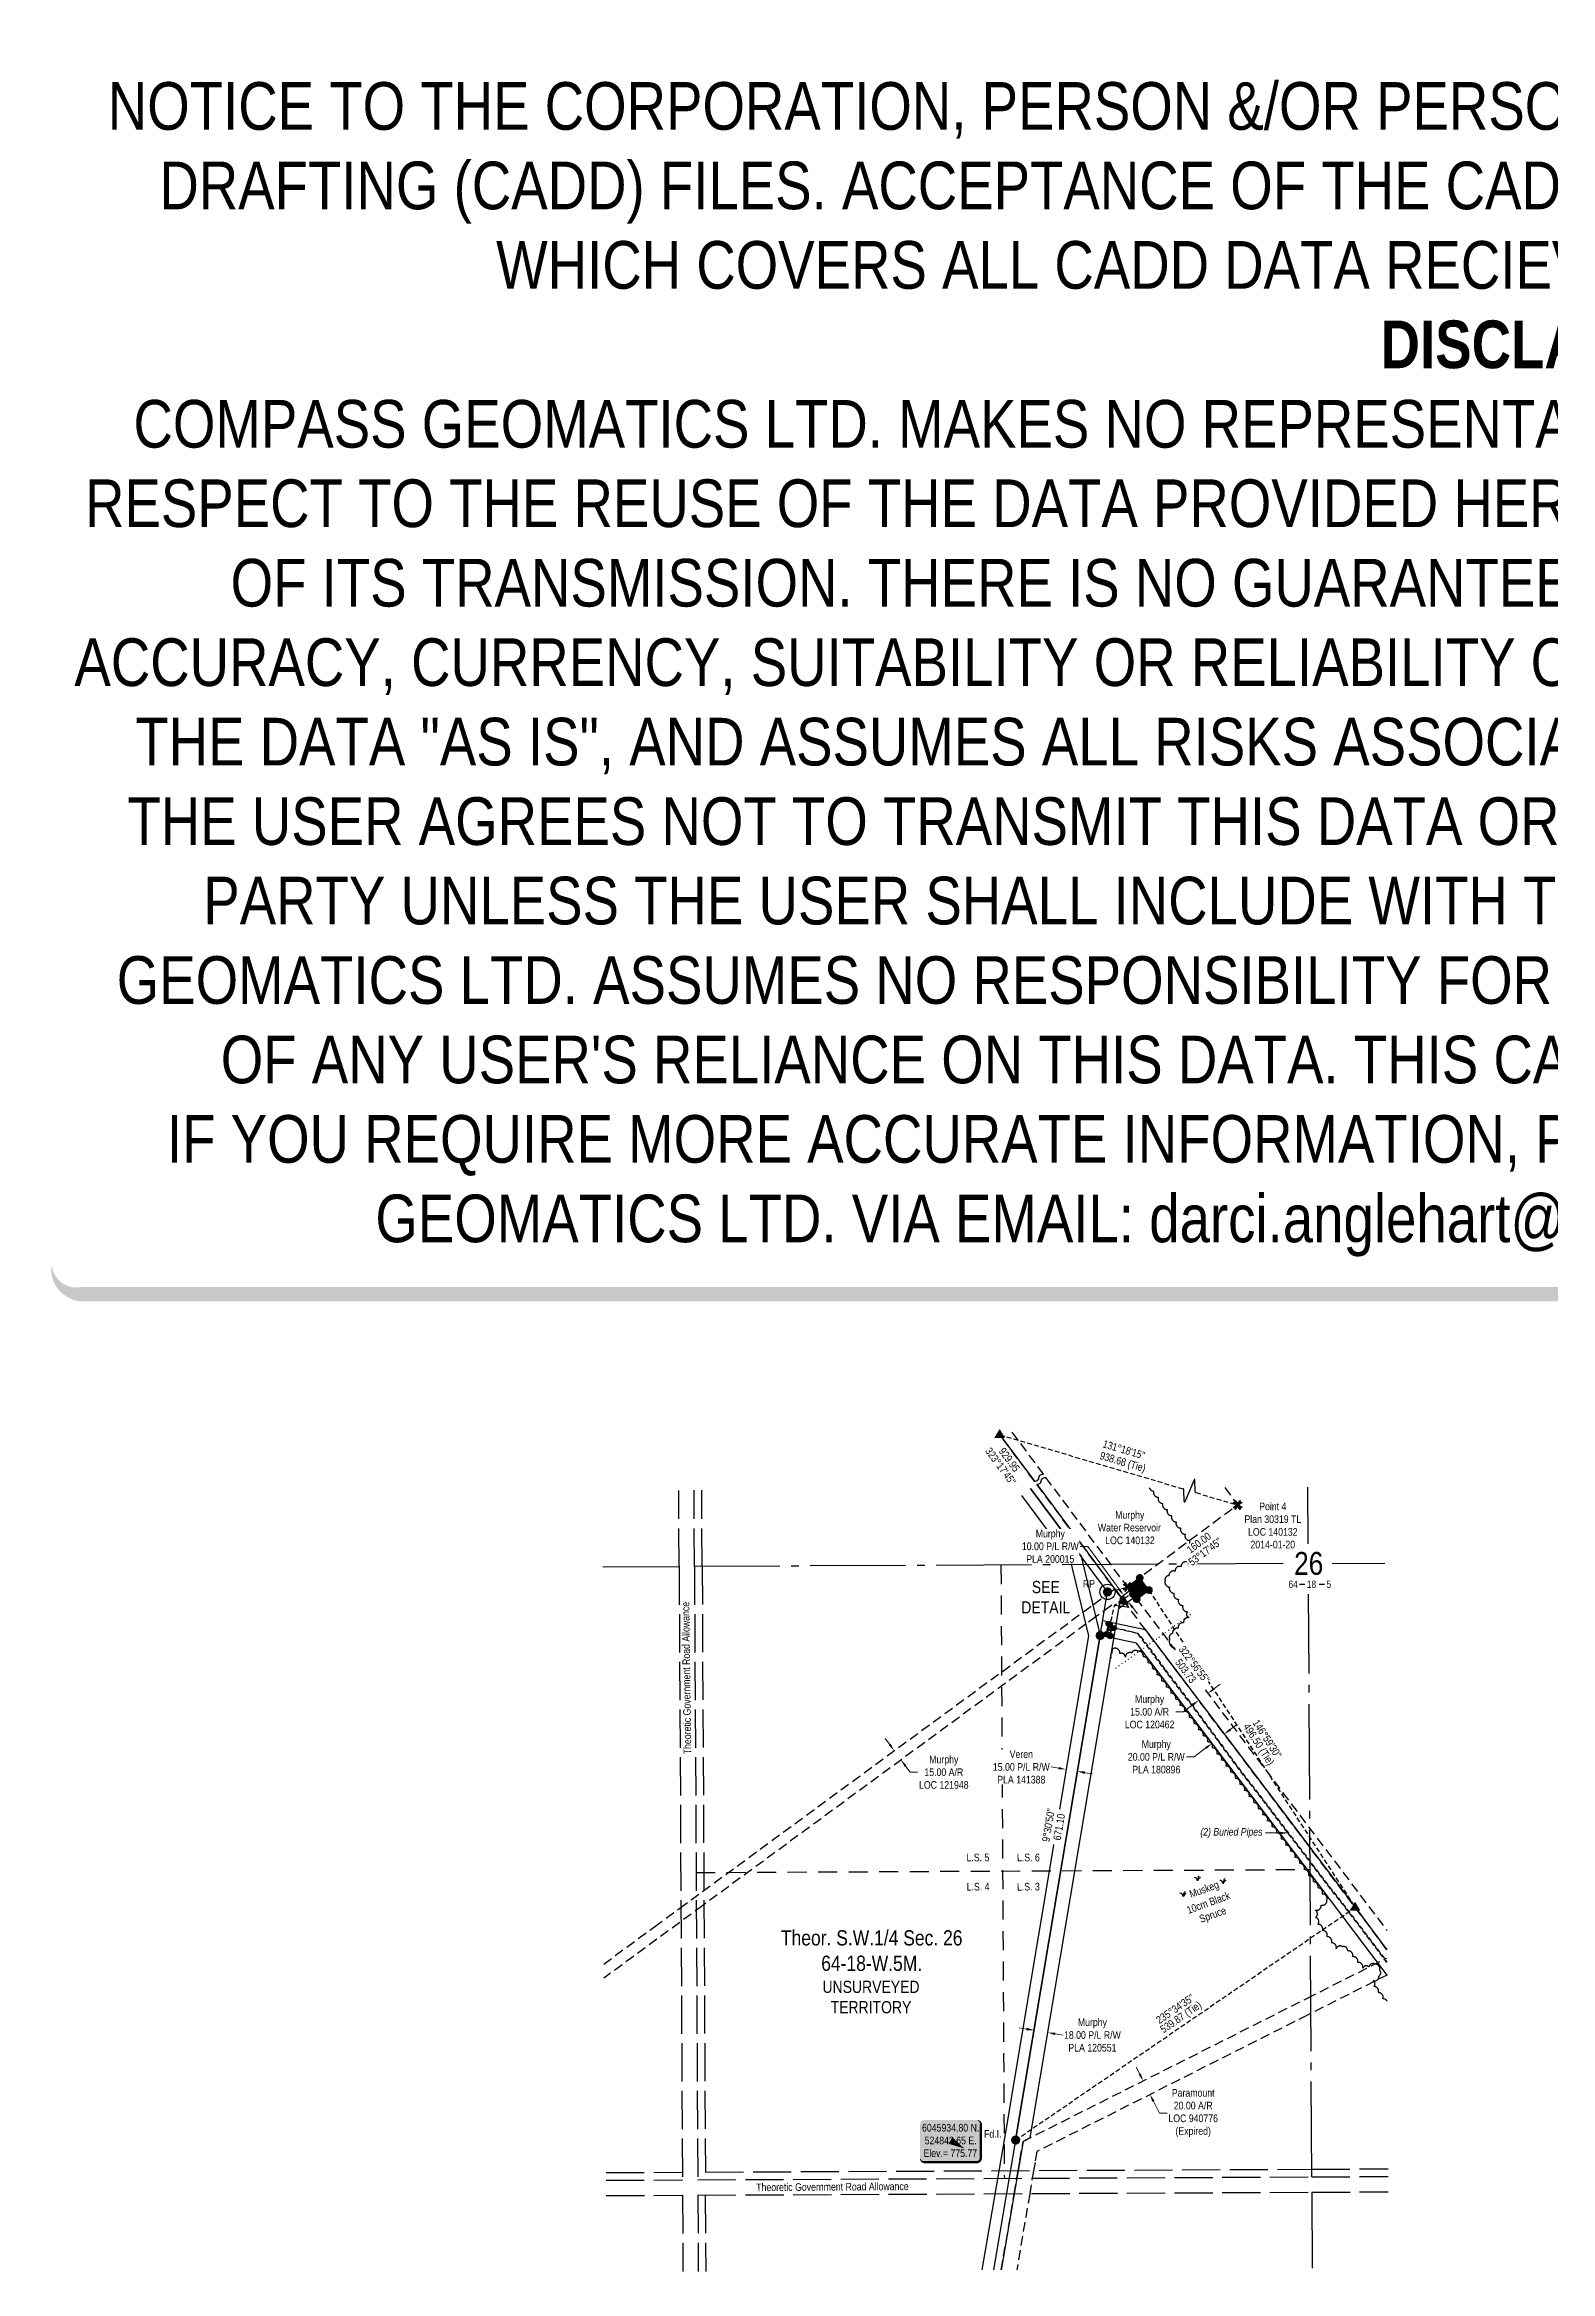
# Model space of a CAD drawing. Extents: x 523571 to 527519, y 6045763 to 6048682.
# Drawn here: x 523571 to 525545, y 6045763 to 6048682 of the extents above; entities that cross this region are included whole.
import ezdxf
from ezdxf.enums import TextEntityAlignment as Align

# ---------------------------------------------------------------- set-up
doc = ezdxf.new("R2010")
doc.units = 0
doc.header["$LTSCALE"] = 5
for name, pattern in [('0', [1, 1, 0]), ('foc-ACCESSROAD', [3.75, 2.5, -1.25]), ('foc-LSD', [8, 5, -3]), ('foc-QUARTERLINE', [33, 25, -3, 2, -3]), ('foc-TIELINE', [1.875, 1.25, -0.625]), ('foc-TOPO', [1, 0.2, -0.8]), ('foc-UNSURVEYED', [12.5, 10, -2.5]), ('UG_PIPE', [1.875, 1.25, -0.625])]:
    doc.linetypes.add(name, pattern=pattern)
for name, color, linetype in [('10', 1, 'Continuous'), ('35', 37, 'Continuous'), ('9', 3, 'Continuous'), ('AS-PIPE-AG', 44, 'Continuous'), ('AS-PIPE-UG', 44, 'UG_PIPE'), ('AS-SYMBOL', 7, 'Continuous'), ('C-AR', 13, 'foc-ACCESSROAD'), ('C-RW', 13, 'Continuous'), ('C-SYMBOL', 7, 'Continuous'), ('C-WS', 13, 'foc-ACCESSROAD'), ('DETAIL-T', 7, 'Continuous'), ('F-AR', 190, 'foc-ACCESSROAD'), ('F-RW', 190, 'Continuous'), ('L-BD', 7, 'Continuous'), ('L-MON', 1, 'Continuous'), ('L-MON-T', 1, 'Continuous'), ('L-SECLBL', 7, 'Continuous'), ('L-SECQ', 8, 'foc-QUARTERLINE'), ('L-SECTION-LSD', 7, 'foc-LSD'), ('L-TIE', 7, 'foc-TIELINE'), ('L-UNS-T', 3, 'Continuous'), ('L-USEC', 7, 'foc-UNSURVEYED'), ('P-PROPOSED', 10, 'Continuous'), ('P-PROPOSED-H', 21, 'Continuous'), ('T-BUSH', 110, '0'), ('T-BUSH-T', 110, 'Continuous'), ('T-GENERAL', 48, 'foc-TOPO'), ('T-VEGETATION CHANGE', 104, 'foc-TOPO'), ('TB_TEXT', 7, 'Continuous')]:
    doc.layers.add(name, color=color, linetype=linetype)
for name, color, linetype, lineweight in [('AS-GENERAL', 48, 'Continuous', 18), ('C-AR-T', 13, 'Continuous', 9), ('C-RW-T', 13, 'Continuous', 9), ('F-RW-T', 190, 'Continuous', 9)]:
    doc.layers.add(name, color=color, linetype=linetype, lineweight=lineweight)
doc.layers.add('DISCLAIMER', color=7, linetype='Continuous', plot=False)
doc.styles.add('100L', font='ARIALN.TTF', dxfattribs={"height": 11})
doc.styles.add('175L', font='ARIALN.TTF', dxfattribs={"height": 20})
doc.styles.add('80', font='ARIALN.TTF', dxfattribs={"height": 10})
doc.styles.add('80CG', font='ARIALN.TTF', dxfattribs={"height": 10})
doc.styles.add('80L', font='ARIALN.TTF', dxfattribs={"height": 10})
doc.styles.add('SIMPLEX', font='ARIALN.TTF')
doc.dimstyles.new('Compass 5 000', dxfattribs={"dimscale": 5, "dimtxt": 9, "dimasz": 2, "dimexe": 0.2, "dimexo": 0.0625, "dimgap": 0.5, "dimtad": 0, "dimtih": 1, "dimtoh": 1, "dimzin": 0, "dimdsep": 46, "dimtxsty": '80CG', "dimcen": 0.1, "dimse1": 1, "dimse2": 1, "dimclrd": 256, "dimclrt": 256, "dimaunit": 1, "dimadec": 4, "dimazin": 0, "dimtfac": 0.06, "dimtofl": 0, "dimtmove": 0, "dimatfit": 1, "dimfxl": 0.2, "dimtolj": 1, "dimtzin": 0, "dimlwd": -1, "dimarcsym": 0})

# ---------------------------------------------------------------- blocks, each defined once
blk = doc.blocks.new('riser')
h = blk.add_hatch(color=255)
h.dxf.hatch_style = 1
edge = h.paths.add_edge_path()
edge.add_arc((0, 0), 0.7, 0, 360)
blk.add_hatch(color=48).paths.add_polyline_path([(0.58, -0.15), (-0.58, -0.15, 0.774597)])
at = {"color": 48}
blk.add_line((-0.58, -0.15), (0.58, -0.15), dxfattribs=at)
blk.add_circle((0, 0), 0.6, dxfattribs=at)
blk = doc.blocks.new('PIG')
h = blk.add_hatch(color=255)
h.dxf.hatch_style = 1
edge = h.paths.add_edge_path()
edge.add_arc((0, 0), 0.85, 0, 360)
at = {"layer": 'AS-SYMBOL'}
h = blk.add_hatch(color=48, dxfattribs=at)
h.dxf.hatch_style = 1
h.paths.add_polyline_path([(-0.1, 0, 1), (-0.55, 0, 1)])
h = blk.add_hatch(color=48, dxfattribs=at)
h.dxf.hatch_style = 1
h.paths.add_polyline_path([(0.1, 0, 1), (0.55, 0, 1)])
at = {"layer": 'AS-SYMBOL', "color": 48}
for centre, radius in [((0, 0), 0.75), ((-0.33, 0), 0.225), ((0.33, 0), 0.225)]:
    blk.add_circle(centre, radius, dxfattribs=at)
blk = doc.blocks.new('fdia')
at = {"color": 255, "const_width": 1}
blk.add_lwpolyline([(-0.5, 0, 1), (0.5, 0, 1)], format="xyb", close=True, dxfattribs=at)
blk = doc.blocks.new('Fdiaa')
blk.add_blockref('fdia', (0, 0))
blk = doc.blocks.new('fdib')
at = {"color": 1, "const_width": 1.6}
blk.add_lwpolyline([(-0.4, 0, 1), (0.4, 0, 1)], format="xyb", close=True, dxfattribs=at)
at = {"color": 1}
blk.add_circle((0, 0), 0.8, dxfattribs=at)
blk = doc.blocks.new('Fdibb')
blk.add_blockref('fdib', (0, 0))
blk = doc.blocks.new('fdicc')
for name in ['Fdibb', 'Fdiaa']:
    blk.add_blockref(name, (0, 0))
blk = doc.blocks.new('FDI')
blk.add_blockref('fdicc', (0, 0))
blk = doc.blocks.new('PLIA')
at = {"color": 255, "const_width": 1}
blk.add_lwpolyline([(-0.5, 0, 1), (0.5, 0, 1)], format="xyb", close=True, dxfattribs=at)
blk = doc.blocks.new('PLIAA')
blk.add_blockref('PLIA', (0, 0))
blk = doc.blocks.new('PLIB')
at = {"color": 1}
blk.add_circle((0, 0), 0.8, dxfattribs=at)
blk = doc.blocks.new('PLIBB')
blk.add_blockref('PLIB', (0, 0))
blk = doc.blocks.new('PLICC')
for name in ['PLIAA', 'PLIBB']:
    blk.add_blockref(name, (0, 0))
blk = doc.blocks.new('PLI')
blk.add_blockref('PLICC', (0, 0))
blk = doc.blocks.new('L-SECLBL')
at = {"layer": '9', "color": 7}
for p, q in [((-5.1, -27.8), (-12.3, -27.8)), ((20.7, -27.8), (13.5, -27.8))]:
    blk.add_line(p, q, dxfattribs=at)
at = {"layer": '10', "color": 2, "style": 'SIMPLEX'}
blk.add_attdef('SEC', text='', height=30, dxfattribs=at).set_placement((0, 0), align=Align.MIDDLE)
at = {"layer": '10', "color": 5, "style": '80L'}
blk.add_attdef('TWP', text='', height=9.5, dxfattribs=at).set_placement((-14.4, -27.4), align=Align.MIDDLE_RIGHT)
blk.add_attdef('RGE', text='', height=9.5, dxfattribs=at).set_placement((3.6, -27.4), align=Align.MIDDLE_CENTER)
blk.add_attdef('MER', text='', height=9.5, dxfattribs=at).set_placement((23.2, -27.4), align=Align.MIDDLE_LEFT)
blk = doc.blocks.new('musk')
at = {"layer": 'T-GENERAL', "linetype": 'Continuous'}
for centre, radius, start, end in [((-0.86, 0.03), 0.856, 357.79145, 88.28967), ((1.86, 0.15), 1.86, 140.73204, 184.68714), ((1.91, -0.8), 2.08, 122.44271, 157.21454)]:
    blk.add_arc(centre, radius, start, end, dxfattribs=at)
blk = doc.blocks.new('*D581')
at = {"layer": 'C-AR-T', "transparency": 16777216}
for p, q in [((524678.6, 6046453.4), (524672.7, 6046461.5)), ((524699.3, 6046425.2), (524705.2, 6046417.1)), ((524705.2, 6046417.1), (524715.2, 6046417.1))]:
    blk.add_line(p, q, dxfattribs=at)
for points in [[(524679.9, 6046454.4), (524677.2, 6046452.4), (524684.5, 6046445.3)], [(524700.6, 6046426.2), (524698, 6046424.2), (524693.4, 6046433.2)]]:
    blk.add_solid(points, dxfattribs=at)
at = {"layer": 'C-AR-T', "transparency": 16777216, "insert": (524749.5, 6046417.1), "char_height": 10, "attachment_point": 5, "style": '80CG'}
blk.add_mtext('\\A1;Murphy\\P15.00 A/R\\PLOC 121948', dxfattribs=at)
blk = doc.blocks.new('*D582')
at = {"layer": 'C-RW-T', "transparency": 16777216}
for p, q in [((524928.2, 6046713.3), (524938.2, 6046713.3)), ((524938.2, 6046713.3), (524973.6, 6046665.1)), ((524979.5, 6046657.1), (524973.6, 6046665.1)), ((524997.2, 6046632.9), (525003.2, 6046624.8))]:
    blk.add_line(p, q, dxfattribs=at)
for points in [[(524980.8, 6046658.1), (524978.1, 6046656.1), (524985.4, 6046649)], [(524998.6, 6046633.9), (524995.9, 6046631.9), (524991.3, 6046641)]]:
    blk.add_solid(points, dxfattribs=at)
at = {"layer": 'C-RW-T', "transparency": 16777216, "insert": (524889.1, 6046713.3), "char_height": 10, "attachment_point": 5, "style": '80CG', "bg_fill": 3, "box_fill_scale": 1.1, "bg_fill_color": 256, "bg_fill_true_color": 13158600, "bg_fill_transparency": 0}
blk.add_mtext('\\A1;Murphy\\P10.00 P/L R/W\\PPLA 200015', dxfattribs=at)
blk = doc.blocks.new('*D583')
at = {"layer": 'C-RW-T', "transparency": 16777216}
for p, q in [((524857.9, 6046080.4), (524848.1, 6046082.1)), ((524895.4, 6046074.2), (524905.2, 6046072.5))]:
    blk.add_line(p, q, dxfattribs=at)
for points in [[(524858.2, 6046082.1), (524857.6, 6046078.8), (524867.8, 6046078.8)], [(524895.7, 6046075.8), (524895.1, 6046072.5), (524885.5, 6046075.8)]]:
    blk.add_solid(points, dxfattribs=at)
at = {"layer": 'C-RW-T', "transparency": 16777216, "insert": (524944.3, 6046072.5), "char_height": 10, "attachment_point": 5, "style": '80CG'}
blk.add_mtext('\\A1;Murphy\\P18.00 P/L R/W\\PPLA 120551', dxfattribs=at)
blk = doc.blocks.new('*D584')
at = {"layer": 'F-RW-T', "transparency": 16777216}
for p, q in [((525006.3, 6046021.4), (525001.8, 6046030.3)), ((525024.3, 6045985.6), (525032.1, 6045970.2)), ((525032.1, 6045970.2), (525042.1, 6045970.2))]:
    blk.add_line(p, q, dxfattribs=at)
for points in [[(525007.8, 6046022.1), (525004.8, 6046020.6), (525010.8, 6046012.4)], [(525025.8, 6045986.4), (525022.8, 6045984.9), (525019.8, 6045994.6)]]:
    blk.add_solid(points, dxfattribs=at)
at = {"layer": 'F-RW-T', "transparency": 16777216, "insert": (525076.4, 6045970.2), "char_height": 10, "attachment_point": 5, "style": '80CG'}
blk.add_mtext('\\A1;Paramount\\P20.00 A/R\\PLOC 940776\\P(Expired)', dxfattribs=at)
blk = doc.blocks.new('*D585')
at = {"layer": 'F-RW-T', "transparency": 16777216}
for p, q in [((524900, 6046422.3), (524890.2, 6046424)), ((524934.5, 6046416.5), (524944.4, 6046414.9))]:
    blk.add_line(p, q, dxfattribs=at)
for points in [[(524900.3, 6046424), (524899.7, 6046420.7), (524909.9, 6046420.7)], [(524934.8, 6046418.2), (524934.2, 6046414.9), (524924.7, 6046418.2)]]:
    blk.add_solid(points, dxfattribs=at)
at = {"layer": 'F-RW-T', "transparency": 16777216, "insert": (524851.1, 6046424), "char_height": 10, "attachment_point": 5, "style": '80CG', "bg_fill": 3, "box_fill_scale": 1.1, "bg_fill_color": 256, "bg_fill_true_color": 13158600, "bg_fill_transparency": 0}
blk.add_mtext('\\A1;Veren\\P15.00 P/L R/W\\PPLA 141388', dxfattribs=at)
blk = doc.blocks.new('*D586')
at = {"layer": 'C-AR-T', "transparency": 16777216}
for p, q in [((525103.6, 6046526.4), (525111.6, 6046532.5)), ((525075.7, 6046505.4), (525063.6, 6046496.3)), ((525063.6, 6046496.3), (525053.6, 6046496.3))]:
    blk.add_line(p, q, dxfattribs=at)
for points in [[(525074.7, 6046506.7), (525076.7, 6046504), (525083.6, 6046511.4)], [(525102.6, 6046527.8), (525104.6, 6046525.1), (525095.6, 6046520.4)]]:
    blk.add_solid(points, dxfattribs=at)
at = {"layer": 'C-AR-T', "transparency": 16777216, "insert": (525019.3, 6046496.3), "char_height": 10, "attachment_point": 5, "style": '80CG'}
blk.add_mtext('\\A1;Murphy\\P15.00 A/R\\PLOC 120462', dxfattribs=at)
blk = doc.blocks.new('*D587')
at = {"layer": 'C-RW-T', "transparency": 16777216}
for p, q in [((525125.1, 6046473.1), (525133.1, 6046479.1)), ((525093.2, 6046449), (525077.5, 6046437.2)), ((525077.5, 6046437.2), (525067.5, 6046437.2))]:
    blk.add_line(p, q, dxfattribs=at)
for points in [[(525124.1, 6046474.4), (525126.1, 6046471.8), (525117.1, 6046467.1)], [(525092.2, 6046450.3), (525094.2, 6046447.7), (525101.2, 6046455)]]:
    blk.add_solid(points, dxfattribs=at)
at = {"layer": 'C-RW-T', "transparency": 16777216, "insert": (525028, 6046437.2), "char_height": 10, "attachment_point": 5, "style": '80CG'}
blk.add_mtext('\\A1;Murphy\\P20.00 P/L R/W\\PPLA 180896', dxfattribs=at)
blk = doc.blocks.new('RP')
at = {"layer": '35', "color": 3}
blk.add_circle((0, 0), 10, dxfattribs=at)
at = {"layer": '35', "color": 3, "style": '80'}
blk.add_attdef('RP_001', (-32.4, 5.8), '', height=10, dxfattribs=at)
blk = doc.blocks.new('*U599')
h = blk.add_hatch(color=254)
edge = h.paths.add_edge_path()
edge.add_line((-34, -28.5), (34, -28.5))
edge.add_arc((34, -22.5), 6, 270, 360)
edge.add_line((40, -22.5), (40, 21))
edge.add_arc((34, 21), 6, 0, 90)
edge.add_line((34, 27), (-34, 27))
edge.add_arc((-34, 21), 6, 90, 180)
edge.add_line((-40, 21), (-40, -22.5))
edge.add_arc((-34, -22.5), 6, 180, 270)
at = {"color": 1, "flags": 128}
blk.add_lwpolyline([(-34, -28.5, 3, 3, 0), (34, -28.5, 3, 3, 0.414214), (40, -22.5, 3, 3, 0), (40, 21, 3, 0, 0.414214), (34, 27, 0, 0, 0), (-34, 27, 0, 0, 0.414214), (-40, 21, 0, 0, 0), (-40, -22.5, 0, 3, 0.414214)], format="xyseb", close=True, dxfattribs=at)
blk.add_lwpolyline([(18, -10.4, 0, 10, 0), (0, 0, 5, 5, 0)], format="xyseb", dxfattribs=at)
at = {"color": 1, "style": '80'}
blk.add_attdef('ENTER_TEXT_001', (-36, -5), '', height=10, dxfattribs=at)
blk = doc.blocks.new('TEMP')
h = blk.add_hatch(color=255)
h.dxf.hatch_style = 1
h.paths.add_polyline_path([(0, 0.25), (-0.67, 1.15), (-0.67, 0.67), (-1.15, 0.67), (-0.25, 0), (-1.15, -0.67), (-0.67, -0.67), (-0.67, -1.15), (0, -0.25), (0.67, -1.15), (0.67, -0.67), (1.15, -0.67), (0.25, 0), (1.15, 0.67), (0.67, 0.67), (0.67, 1.15)])
h.paths.add_polyline_path([(0.57, 0.85), (0.57, 0.57), (0.85, 0.57), (0.08, 0), (0.85, -0.57), (0.57, -0.57), (0.57, -0.85), (0, -0.08), (-0.57, -0.85), (-0.57, -0.57), (-0.85, -0.57), (-0.08, 0), (-0.85, 0.57), (-0.57, 0.57), (-0.57, 0.85), (0, 0.08)], flags=16)
h = blk.add_hatch(color=1)
h.dxf.hatch_style = 1
h.paths.add_polyline_path([(0, 0.08), (-0.57, 0.85), (-0.57, 0.57), (-0.85, 0.57), (-0.08, 0), (-0.85, -0.57), (-0.57, -0.57), (-0.57, -0.85), (0, -0.08), (0.57, -0.85), (0.57, -0.57), (0.85, -0.57), (0.08, 0), (0.85, 0.57), (0.57, 0.57), (0.57, 0.85)])
at = {"color": 1}
for p, q in [((-0.08, 0), (0.08, 0)), ((0, 0.08), (0, -0.08))]:
    blk.add_line(p, q, dxfattribs=at)
at = {"color": 255, "flags": 128}
blk.add_lwpolyline([(-0.25, 0), (-1.15, 0.67), (-0.67, 0.67), (-0.67, 1.15), (0, 0.25), (0.67, 1.15), (0.67, 0.67), (1.15, 0.67), (0.25, 0), (1.15, -0.67), (0.67, -0.67), (0.67, -1.15), (0, -0.25), (-0.67, -1.15), (-0.67, -0.67), (-1.15, -0.67)], close=True, dxfattribs=at)
at = {"color": 1, "flags": 128}
blk.add_lwpolyline([(-0.08, 0), (-0.85, 0.57), (-0.57, 0.57), (-0.57, 0.85), (0, 0.08), (0.57, 0.85), (0.57, 0.57), (0.85, 0.57), (0.08, 0), (0.85, -0.57), (0.57, -0.57), (0.57, -0.85), (0, -0.08), (-0.57, -0.85), (-0.57, -0.57), (-0.85, -0.57)], close=True, dxfattribs=at)
blk = doc.blocks.new('STRIA')
blk.add_hatch(color=255).paths.add_polyline_path([(-0.04, 1.52), (-1.47, -0.87), (1.39, -0.87)])
blk = doc.blocks.new('STRIAA')
blk.add_blockref('STRIA', (0, 0))
blk = doc.blocks.new('STRIB')
at = {"color": 1}
blk.add_solid([(-1.12, -0.67), (-0.04, 1.13), (1.04, -0.67)], dxfattribs=at)
blk = doc.blocks.new('STRIBB')
blk.add_blockref('STRIB', (0, 0))
blk = doc.blocks.new('STRICC')
for name in ['STRIAA', 'STRIBB']:
    blk.add_blockref(name, (0, 0))
blk = doc.blocks.new('fdspike')
blk.add_blockref('STRICC', (0, 0))
blk = doc.blocks.new('linebrk')
blk.add_lwpolyline([(0, 0.00175, -0.346152), (-0.00019, 0.0015), (-0.00314, 0.00055, 0.772575), (-0.00312, 0.00036), (0.00312, -0.00036, -0.772575), (0.00314, -0.00055), (0.00019, -0.0015, 0.346152), (0, -0.00175)], format="xyb")
blk = doc.blocks.new('Disclaimer_Legal')
at = {"layer": 'DISCLAIMER', "color": 254, "flags": 128}
blk.add_lwpolyline([(-3612.9, -1104.6, 37.5, 37.5, 0), (4096.1, -1104.6, 37.5, 37.5, 0.414214), (4171.1, -1029.6, 37.5, 37.5, 0), (4171.1, 2078.7, 37.5, 0, 0.414214), (4096.1, 2153.7, 0, 0, 0), (-3612.9, 2153.7, 0, 0, 0.414214), (-3687.9, 2078.7, 0, 0, 0), (-3687.9, -1029.6, 0, 37.5, 0.414214)], format="xyseb", close=True, dxfattribs=at)
at = {"layer": 'DISCLAIMER', "color": 254, "insert": (241.6, 533.9), "char_height": 125, "width": 7717.568, "attachment_point": 5, "style": '80'}
blk.add_mtext('NOTICE TO THE CORPORATION, PERSON &/OR PERSONS REGARDING THIS COMPUTER AIDED DESIGN AND DRAFTING (CADD) FILES. ACCEPTANCE OF THE CADD DATA IS BASED ON THE FOLLOWING DISCLAIMER WHICH COVERS ALL CADD DATA RECIEVED FROM COMPASS GEOMATICS LTD.\\P{\\fArial Narrow|b1|i0|c0|p34;DISCLAIMER}\\PCOMPASS GEOMATICS LTD. MAKES NO REPRESENTATION OR WARRANTIES, EXPRESS OR IMPLIED, WITH RESPECT TO THE REUSE OF THE DATA PROVIDED HEREWITH, REGARDLESS OF ITS FORMAT OR THE MEANS OF ITS TRANSMISSION. THERE IS NO GUARANTEE OR REPRESENTATION TO THE USER AS TO THE ACCURACY, CURRENCY, SUITABILITY OR RELIABILITY OF THIS DATA FOR ANY PURPOSE. THE USER ACCEPTS THE DATA "AS IS", AND ASSUMES ALL RISKS ASSOCIATED WITH ITS USE. BY ACCEPTANCE OF THIS DATA, THE USER AGREES NOT TO TRANSMIT THIS DATA OR PROVIDE ACCESS OR ANY PART OF IT TO ANOTHER PARTY UNLESS THE USER SHALL INCLUDE WITH THE DATA A COPY OF THIS DISCLAIMER. COMPASS GEOMATICS LTD. ASSUMES NO RESPONSIBILITY FOR ACTUAL OR CONSEQUENTIAL DAMAGE AS A RESULT OF ANY USER\'S RELIANCE ON THIS DATA. THIS CADD FILE IS FOR ILLUSTRATION PURPOSES ONLY.\\PIF YOU REQUIRE MORE ACCURATE INFORMATION, PLEASE CONTACT DARCI ANGLEHART AT COMPASS GEOMATICS LTD. VIA EMAIL: darci.anglehart@compassgeomatics.ca OR CELL: 506-961-7292', dxfattribs=at)

msp = doc.modelspace()

# ---------------------------------------------------------------- hatches: boundary and pattern name
at = {"layer": 'P-PROPOSED-H'}
h = msp.add_hatch(color=256, dxfattribs=at)
h.dxf.hatch_style = 1
h.paths.add_polyline_path([(525002.358, 6046644.014), (525018.384, 6046655.961), (525006.436, 6046671.988), (524990.41, 6046660.04), (524993.935, 6046655.312)])

# ---------------------------------------------------------------- linework, layer by layer
at = {"flags": 128}
for points in [[(524868.194, 6046798.866, 0.09819619), (524871.043, 6046799.307, 0.11502491), (524873.112, 6046800.656, 0.18910183), (524874.224, 6046803.36, -0.18910183), (524875.335, 6046806.064, -0.11502491), (524877.404, 6046807.414, -0.09819619), (524880.254, 6046807.854)], [(524871.282, 6046794.723, 0.09819619), (524874.132, 6046795.163, 0.11502491), (524876.201, 6046796.513, 0.18910183), (524877.312, 6046799.217, -0.18910183), (524878.423, 6046801.921, -0.11502491), (524880.492, 6046803.27, -0.09819619), (524883.342, 6046803.71)]]:
    msp.add_lwpolyline(points, format="xyb", dxfattribs=at)
at = {"layer": 'AS-PIPE-AG', "flags": 128}
for points in [[(525012.103, 6046659.877), (525011.251, 6046661), (525007.222, 6046658.503)], [(524964.917, 6046611.9), (524962.494, 6046598.536)], [(524963.398, 6046598.336), (524965.579, 6046611.731)], [(524963.433, 6046604.255), (524967.333, 6046603.464), (524967.533, 6046604.288), (524964.444, 6046604.885)], [(524966.319, 6046611.68), (524963.961, 6046598.028)], [(524972.74, 6046606.443), (524967.771, 6046607.484), (524967.403, 6046606.028), (524965.497, 6046606.358)], [(524966.469, 6046606.2), (524967.31, 6046610.815)], [(524967.89, 6046604.158), (524966.527, 6046597.31)], [(524966.622, 6046597.571), (524967.752, 6046597.396)], [(524968.457, 6046600.383), (524967.186, 6046600.603)], [(524967.483, 6046603.922), (524967.835, 6046603.833)], [(524967.606, 6046596.128), (524969.128, 6046603.313), (524969.53, 6046604.369), (524970.233, 6046605.043), (524971.395, 6046605.703), (524971.92, 6046605.773)]]:
    msp.add_lwpolyline(points, dxfattribs=at)
at = {"layer": 'AS-PIPE-UG', "flags": 128}
for points in [[(525007.218, 6046658.523), (525004.898, 6046656.847), (524999.609, 6046653.19), (524996.117, 6046651.177), (524983.385, 6046642.975), (524978.026, 6046639.155), (524974.862, 6046636.881), (524973.274, 6046635.606), (524971.545, 6046630.641), (524969.576, 6046620.862), (524967.322, 6046610.806)], [(525330.467, 6046167.592), (525292.213, 6046218.241), (525239.879, 6046285.828), (525179.528, 6046365.34), (525135.337, 6046422.625), (525072.716, 6046507.639), (525059.158, 6046524.841), (525039.471, 6046550.967), (525015.206, 6046583.786), (525004.12, 6046598.472), (524993.14, 6046601.573), (524984.224, 6046603.464), (524976.319, 6046605.112), (524971.895, 6046605.787)], [(524972.701, 6046606.445), (524976.497, 6046605.773), (524984.509, 6046604.191), (524993.439, 6046602.181), (525004.142, 6046599.132), (525015.871, 6046584.396), (525039.905, 6046551.291)], [(525039.905, 6046551.291), (525073.101, 6046507.896), (525135.645, 6046422.83), (525179.868, 6046365.621), (525240.341, 6046285.943), (525290.136, 6046221.591), (525330.462, 6046168.511)]]:
    msp.add_lwpolyline(points, dxfattribs=at)
at = {"layer": 'C-AR', "flags": 128}
for points in [[(524868.188, 6046798.864), (524822.889, 6046859.63)], [(525330.382, 6046184.442), (525288.908, 6046239.611), (524985.396, 6046641.638), (524871.278, 6046794.719)], [(524990.396, 6046660.029), (524997.387, 6046650.652), (525300.725, 6046248.855), (525330.255, 6046209.574)]]:
    msp.add_lwpolyline(points, dxfattribs=at)
at = {"layer": 'C-AR'}
msp.add_lwpolyline([(524303.685, 6046165.658), (524370.357, 6046214.621), (524403.279, 6046238.799), (524433.32, 6046260.86), (524932.416, 6046627.377), (524945.576, 6046637.043), (524964.9, 6046651.244), (524973.525, 6046657.576), (524981.28, 6046647.173), (524985.396, 6046641.638), (524991.847, 6046633.103), (524986.205, 6046633.928), (524969.912, 6046636.31), (524968.093, 6046634.975), (524949.276, 6046621.153), (524936.108, 6046611.48), (524433.421, 6046242.298), (524403.38, 6046220.235), (524303.786, 6046147.09)], dxfattribs=at)
at = {"layer": 'C-RW', "flags": 128}
for points in [[(524822.893, 6046859.633), (524868.194, 6046798.866)], [(524871.282, 6046794.723), (524981.28, 6046647.173), (524862.358, 6045937.591), (524853.503, 6045933.127), (524824.893, 6045764.62)], [(524843.649, 6045934.8), (524964.098, 6046653.498), (524863.068, 6046789.019)], [(525330.551, 6046150.919), (525272.773, 6046227.821), (525001.964, 6046586.376), (524954.519, 6046596.335), (524957.829, 6046616.092), (525013.405, 6046604.396), (525288.561, 6046240.029), (525330.382, 6046184.405)]]:
    msp.add_lwpolyline(points, dxfattribs=at)
at = {"layer": 'C-RW'}
msp.add_lwpolyline([(524978.673, 6046631.62), (524999.908, 6046647.299), (524993.935, 6046655.312), (524981.072, 6046645.815), (524981.049, 6046645.798)], close=True, dxfattribs=at)
at = {"layer": 'C-WS', "flags": 128}
for points in [[(524880.254, 6046807.854), (524835.452, 6046867.972)], [(525117.689, 6046790.329), (525134.65, 6046767.57), (524990.41, 6046660.04), (524883.342, 6046803.71)]]:
    msp.add_lwpolyline(points, dxfattribs=at)
at = {"layer": 'F-AR'}
for points in [[(524824.812, 6045764.62), (524841.751, 6045864.097), (524846.891, 6045894.284), (524849.33, 6045908.621), (524853.503, 6045933.127), (525226.065, 6046120.923), (525330.437, 6046173.535)], [(525330.55, 6046151.204), (525226.19, 6046098.596), (524871.519, 6045919.807), (524869.043, 6045905.263), (524867.192, 6045894.385), (524862.053, 6045864.199), (524845.116, 6045764.722)]]:
    msp.add_lwpolyline(points, dxfattribs=at)
at = {"layer": 'F-RW'}
for points in [[(524851.25, 6046779.789), (524915.618, 6046693.444), (524939.226, 6046595.791), (524828.866, 6045937.294), (524799.526, 6045764.493)], [(524863.068, 6046789.019), (524929.471, 6046699.947), (524954.519, 6046596.335), (524843.649, 6045934.8), (524814.746, 6045764.569)]]:
    msp.add_lwpolyline(points, dxfattribs=at)
at = {"layer": 'L-SECQ'}
for p, q in [((525227.282, 6046716.519), (525226.866, 6046790.89)), ((524302.547, 6046686.227), (524402.494, 6046686.7)), ((525194.433, 6046690.665), (524422.614, 6046686.796)), ((525258.749, 6046690.987), (525327.824, 6046691.333)), ((525231.923, 6045886.558), (525227.651, 6046650.6)), ((525232.036, 6045866.611), (525232.594, 6045766.663))]:
    msp.add_line(p, q, dxfattribs=at)
at = {"layer": 'L-SECTION-LSD', "flags": 128}
for points in [[(524824.431, 6046688.81), (524828.854, 6045884.616)], [(524424.784, 6046285.591), (525229.669, 6046289.623)]]:
    msp.add_lwpolyline(points, dxfattribs=at)
at = {"layer": 'L-TIE'}
for p, q in [((524822.893, 6046859.633), (525063.273, 6046788.648)), ((525080.019, 6046783.703), (525134.65, 6046767.57))]:
    msp.add_line(p, q, dxfattribs=at)
at = {"layer": 'L-TIE', "flags": 128}
for points in [[(524964.098, 6046653.498), (524990.41, 6046660.04)], [(525018.384, 6046655.961), (525288.75, 6046239.834)], [(524843.649, 6045934.8), (525288.75, 6046239.834)]]:
    msp.add_lwpolyline(points, dxfattribs=at)
at = {"layer": 'L-USEC'}
for p, q in [((524402.494, 6046686.7), (524401.954, 6046786.647)), ((524422.614, 6046686.808), (524422.074, 6046786.75)), ((524432.674, 6046686.863), (524432.134, 6046786.802)), ((524402.494, 6046686.7), (524406.843, 6045882.596)), ((524422.614, 6046686.808), (524426.962, 6045882.696)), ((524432.674, 6046686.863), (524436.968, 6045892.798)), ((524306.841, 6045892.174), (524406.788, 6045892.656)), ((524426.975, 6045882.679), (525231.94, 6045886.558)), ((524436.968, 6045892.801), (525231.866, 6045896.632)), ((525231.891, 6045896.616), (525331.839, 6045897.098)), ((525231.94, 6045886.558), (525331.888, 6045887.04)), ((524306.896, 6045882.114), (524406.843, 6045882.596)), ((524307.005, 6045861.994), (524406.952, 6045862.476)), ((524406.952, 6045862.476), (524407.493, 6045762.529)), ((524427.072, 6045862.573), (525232.037, 6045866.452)), ((524427.072, 6045862.577), (524427.613, 6045762.629)), ((524436.804, 6045862.641), (524437.345, 6045762.678)), ((525232.037, 6045866.452), (525331.984, 6045866.934))]:
    msp.add_line(p, q, dxfattribs=at)
at = {"layer": 'P-PROPOSED', "flags": 128}
msp.add_lwpolyline([(525002.358, 6046644.014), (525018.384, 6046655.961), (525006.436, 6046671.988), (524990.41, 6046660.04), (524993.935, 6046655.312)], close=True, dxfattribs=at)
at = {"layer": 'T-BUSH', "flags": 128}
for points in [[(525018.915, 6046789.821, 0.3210761), (525024.764, 6046785.79, 0.52056705), (525030.643, 6046777.708, 0.52056705), (525036.523, 6046769.625, 0.52056705), (525042.402, 6046761.542, 0.52056705), (525048.281, 6046753.459, 0.52056705), (525054.161, 6046745.377, 0.52056705), (525060.04, 6046737.294, 0.52056705), (525065.92, 6046729.211, 0.52056705), (525071.799, 6046721.129, 0.52056705), (525077.678, 6046713.046, 0.52056705), (525083.558, 6046704.963, 0.52056705), (525076.521, 6046698.808, 0.52056705), (525068.538, 6046692.795, 0.52056705), (525060.554, 6046686.781, 0.52056705), (525052.571, 6046680.768, 0.52056705), (525044.587, 6046674.754, 0.52056705), (525039.633, 6046668.275, 0.52056705), (525045.444, 6046660.143, 0.52056705), (525051.255, 6046652.01, 0.52056705), (525057.065, 6046643.878, 0.52056705), (525062.876, 6046635.746, 0.52056705), (525068.686, 6046627.614, 0.52056705), (525071.023, 6046619.801, 0.52056705), (525063.827, 6046612.864, 0.52056705), (525056.632, 6046605.927, 0.52056705), (525049.436, 6046598.99, 0.52056705), (525045.592, 6046591.67, 0.52056705), (525053.249, 6046579.871)], [(525330.723, 6046116.779, 0.29055065), (525325.111, 6046120.134, 0.52056705), (525319.161, 6046128.165, 0.52056705), (525313.211, 6046136.195, 0.52056705), (525312.368, 6046143.642, 0.52056705), (525319.976, 6046150.123, 0.52056705), (525320.983, 6046157.34, 0.52056705), (525314.987, 6046165.336, 0.52056705), (525306.759, 6046161.824, 0.52056705), (525298.768, 6046160.256, 0.52056705), (525292.183, 6046167.775, 0.52056705), (525285.598, 6046175.295, 0.52056705), (525279.013, 6046182.814, 0.52056705), (525272.095, 6046188.375, 0.52056705), (525263.819, 6046185.463, 0.52056705), (525257.871, 6046193.495, 0.52056705), (525251.923, 6046201.527, 0.52056705), (525245.974, 6046209.559, 0.52056705), (525240.026, 6046217.591, 0.52056705), (525236.904, 6046226.798, 0.52056705), (525236.623, 6046236.234, 0.52056705), (525244.159, 6046242.799, 0.52056705), (525251.695, 6046249.364, 0.52056705), (525245.811, 6046257.378, 0.52056705), (525239.848, 6046265.399, 0.52056705), (525233.886, 6046273.421, 0.52056705), (525227.923, 6046281.443, 0.52056705), (525221.961, 6046289.464, 0.52056705), (525215.999, 6046297.486, 0.52056705), (525210.023, 6046305.498, 0.52056705), (525203.994, 6046313.47, 0.52056705), (525197.965, 6046321.442, 0.52056705), (525191.937, 6046329.414, 0.52056705), (525185.908, 6046337.386, 0.52056705), (525179.879, 6046345.357, 0.52056705), (525173.85, 6046353.329, 0.52056705), (525167.821, 6046361.301, 0.52056705), (525161.792, 6046369.273, 0.52056705), (525155.763, 6046377.245, 0.52056705), (525149.734, 6046385.217, 0.52056705), (525143.706, 6046393.188, 0.52056705), (525137.677, 6046401.16, 0.52056705), (525131.648, 6046409.132, 0.52056705), (525125.619, 6046417.104, 0.52056705), (525119.59, 6046425.076, 0.52056705), (525113.561, 6046433.048, 0.52056705), (525107.532, 6046441.019, 0.52056705), (525101.503, 6046448.991, 0.52056705), (525095.474, 6046456.963, 0.52056705), (525089.446, 6046464.935, 0.52056705), (525083.417, 6046472.907, 0.52056705), (525077.388, 6046480.879, 0.52056705), (525071.359, 6046488.85, 0.52056705), (525065.33, 6046496.822, 0.52056705), (525059.301, 6046504.794, 0.52056705), (525053.272, 6046512.766, 0.52056705), (525047.243, 6046520.738, 0.52056705), (525041.215, 6046528.71, 0.52056705), (525035.186, 6046536.681, 0.52056705), (525029.157, 6046544.653, 0.52056705), (525023.123, 6046552.621, 0.52056705), (525017.075, 6046560.579, 0.52056705), (525011.027, 6046568.536, 0.52056705), (525003.985, 6046575.586, 0.52056705), (524995.917, 6046573.68, 0.52056705), (524987.561, 6046568.195, 0.52056705), (524980.156, 6046572.646, 0.52056705), (524972.992, 6046579.615, 0.52056705), (524970.175, 6046573.598, 0.52056705), (524969.187, 6046567.196)]]:
    msp.add_lwpolyline(points, format="xyb", dxfattribs=at)
at = {"layer": 'T-VEGETATION CHANGE', "flags": 128}
msp.add_lwpolyline([(525072.759, 6046623.773), (524972.636, 6046551.743)], dxfattribs=at)

# ---------------------------------------------------------------- block references
at = {"layer": '35', "linetype": 'Continuous', "xscale": 0.99948816, "yscale": 0.99948816, "zscale": 0.99948816}
msp.add_blockref('RP', (524964.098, 6046653.498), dxfattribs=at).add_auto_attribs({'RP_001': 'RP'})
at = {"layer": 'AS-SYMBOL', "xscale": 4.997440799999977, "yscale": 4.997440799999977, "zscale": 4.997440799999977}
for name, p in [('riser', (524962.499, 6046598.532)), ('riser', (524963.382, 6046598.366)), ('riser', (524963.982, 6046598.013)), ('PIG', (524967.605, 6046596.126)), ('riser', (524971.895, 6046605.787)), ('riser', (524972.749, 6046606.425))]:
    msp.add_blockref(name, p, dxfattribs=at)
at = {"layer": 'C-AR', "xscale": 0.5, "yscale": 0.5, "zscale": 0.5}
msp.add_blockref('Disclaimer_Legal', (525423.941, 6047596.234), dxfattribs=at)
at = {"layer": 'DETAIL-T'}
ref = msp.add_blockref('*U599', (524758.212, 6045934.256), dxfattribs=dict(at, xscale=0.99948816, yscale=0.99948816, zscale=0.99948816))
ref.add_attrib('ENTER_TEXT_001', '6045934.80 N.', (524720.935, 6045946.002), dxfattribs={"layer": '0', "color": 1, "height": 9.99488, "style": '80'})
ref.add_attrib('ENTER_TEXT_002', '524843.65 E.', (524724.409, 6045929.303), dxfattribs={"layer": '0', "color": 1, "height": 9.99488, "style": '80'})
ref.add_attrib('ENTER_TEXT_003', 'Elev.= 775.77', (524722.855, 6045912.645), dxfattribs={"layer": '0', "color": 1, "height": 9.99488, "style": '80'})
at = {"layer": 'L-MON'}
for name, p, xscale, yscale, zscale in [('fdspike', (524822.893, 6046859.633), 4.999999999999988, 4.999999999999988, 4.999999999999988), ('TEMP', (525134.65, 6046767.57), 4.999999999999986, 4.999999999999986, 4.999999999999986), ('FDI', (524954.519, 6046596.335), 4.997440799999977, 4.997440799999977, 4.997440799999977), ('fdspike', (525288.75, 6046239.834), 4.999999999999988, 4.999999999999988, 4.999999999999988), ('FDI', (524843.649, 6045934.8), 4.997440799999977, 4.997440799999977, 4.997440799999977)]:
    msp.add_blockref(name, p, dxfattribs=dict(at, xscale=xscale, yscale=yscale, zscale=zscale))
at = {"layer": 'L-SECLBL', "xscale": 1.000003001545791, "yscale": 1.000003001545791, "zscale": 1.000003001545791}
msp.add_blockref('L-SECLBL', (525227.875, 6046690.945), dxfattribs=at).add_auto_attribs({'SEC': '26', 'TWP': '64', 'RGE': '18', 'MER': '5'})
at = {"layer": 'L-TIE', "xscale": 4997.440799999999, "yscale": 4997.440799999999, "zscale": 4997.440799999999, "rotation": 253.5479894542509}
msp.add_blockref('linebrk', (525071.646, 6046786.175), dxfattribs=at)
at = {"layer": 'T-GENERAL', "xscale": 5.000015007728925, "yscale": 5.000015007728925, "zscale": 5.000015007728925}
for p in [(525081.924, 6046274.601), (525115.542, 6046270.923), (525063.274, 6046254.002)]:
    msp.add_blockref('musk', p, dxfattribs=at)

# ---------------------------------------------------------------- texts
at = {"layer": 'AS-GENERAL', "insert": (525070.182, 6046261.588), "char_height": 10, "attachment_point": 1, "rotation": 20, "style": '80L'}
msp.add_mtext_dynamic_manual_height_columns('Muskeg', width=84.71134, gutter_width=49.974, heights=[0], dxfattribs=at)
at = {"layer": 'AS-PIPE-UG', "insert": (525083.818, 6046343.905), "char_height": 9.91232, "attachment_point": 1, "style": '80L'}
msp.add_mtext_dynamic_manual_height_columns('\\pi1.97747;{\\fArial Narrow|b0|i1|c0|p34;(2) Buried Pipes}', width=84.38267, gutter_width=49.974, heights=[0], dxfattribs=at)
at = {"layer": 'C-AR-T', "insert": (524950.137, 6046759.501), "char_height": 10.00003, "attachment_point": 1, "style": '80L'}
msp.add_mtext_dynamic_manual_height_columns('\\pi24.04914;Murphy\\P\\pi1.29669;Water Reservoir\\P\\pi10.90108;LOC 140132', width=85.3426, gutter_width=49.974, heights=[0], dxfattribs=at)
at = {"layer": 'C-SYMBOL', "color": 3, "insert": (524654.962, 6046209.95), "char_height": 19.98976, "width": 237.159, "attachment_point": 2, "style": '175L'}
msp.add_mtext('Theor. S.W.1/4 Sec. 26\\P64-18-W.5M.', dxfattribs=at)
at = {"layer": 'DETAIL-T', "color": 3, "insert": (524883.163, 6046646.596), "char_height": 15.9918, "width": 63.60355, "attachment_point": 5, "style": '80CG'}
msp.add_mtext('SEE\\PDETAIL', dxfattribs=at)
at = {"layer": 'L-BD', "style": '80L'}
for s, rotation, p in [("131°18'15''", 343.547989, (524985.632, 6046840.099)), ('938.68 (Tie)', 343.547989, (524983.805, 6046822.911)), ('496.50 (Tie)', 303.0126, (525161.529, 6046453.071)), ("146°59'30''", 303.0126, (525173.472, 6046460.831)), ("235°34'35''", 34.4234, (525052.78, 6046106.898)), ('539.87 (Tie)', 34.4234, (525060.832, 6046095.149))]:
    msp.add_text(s, height=9.99488, rotation=rotation, dxfattribs=at).set_placement(p, align=Align.MIDDLE)
at = {"layer": 'L-BD', "linetype": 'Continuous', "style": '80L'}
for s, height, p in [("323°17'45''", 9.99488, (524824.032, 6046818.381)), ('929.95', 9.9949, (524835.45, 6046826.894))]:
    msp.add_text(s, height=height, rotation=306.7042, dxfattribs=at).set_placement(p, align=Align.MIDDLE)
at = {"layer": 'L-MON-T', "linetype": 'Continuous', "attachment_point": 2, "style": '80L'}
for s, insert, char_height, width in [('Point 4\\PPlan 30319 TL\\PLOC 140132\\P2014-01-20', (525180.786, 6046770.594), 9.99488, 74.15479), ('Fd.I.', (524813.644, 6045947.945), 9.9949, 22.03278)]:
    msp.add_mtext(s, dxfattribs=dict(at, insert=insert, char_height=char_height, width=width))
at = {"layer": 'L-UNS-T', "color": 3, "insert": (524654.036, 6046122.232), "char_height": 16.00005, "attachment_point": 5, "style": '80L'}
msp.add_mtext_dynamic_manual_height_columns('UNSURVEYED TERRITORY', width=126.34903, gutter_width=47.476, heights=[0], dxfattribs=at)
at = {"layer": 'T-BUSH-T', "insert": (525066.186, 6046240.424), "char_height": 10.00003, "attachment_point": 1, "rotation": 20, "style": '80L'}
msp.add_mtext_dynamic_manual_height_columns('\\pi0.66392;10cm Black \\P\\pi11.99751;Spruce ', width=59.2748, gutter_width=49.974, heights=[0], dxfattribs=at)
at = {"layer": 'TB_TEXT', "char_height": 9.99488, "attachment_point": 1, "style": '80L'}
for width, insert, rotation in [(207.02247, (524408.435, 6046440.602), 90.755111), (212.18408, (524503.552, 6045877.76), 0.424102)]:
    msp.add_mtext_dynamic_manual_height_columns('Theoretic Government Road Allowance', width=width, gutter_width=49.974, heights=[0], dxfattribs=dict(at, insert=insert, rotation=rotation))

# ---------------------------------------------------------------- dimensions: what is measured, and where the dimension line sits
at = {"layer": 'C-AR-T'}
dim = msp.add_aligned_dim(p1=(524684.499, 6046445.334), p2=(524693.383, 6046433.237), distance=0, text='Murphy\\P15.00 A/R\\PLOC 121948', dimstyle='Compass 5 000', dxfattribs=at)
dim.commit()
dim.dimension.update_dxf_attribs({"geometry": '*D581', "text_midpoint": (524749.536, 6046417.117)})
at = {"layer": 'C-RW-T', "color": 3}
dim = msp.add_linear_dim(base=(525117.105, 6046467.075), p1=(525100.051, 6046456.507), p2=(525115.994, 6046468.546), angle=37.058665, text='Murphy\\P20.00 P/L R/W\\PPLA 180896', dimstyle='Compass 5 000', dxfattribs=at)
dim.commit()
dim.dimension.update_dxf_attribs({"geometry": '*D587', "text_midpoint": (525027.996, 6046437.194), "dimtype": 161})
dim = msp.add_aligned_dim(p1=(524867.426, 6046076.671), p2=(524885.169, 6046073.697), distance=2.139, text='Murphy\\P18.00 P/L R/W\\PPLA 120551', dimstyle='Compass 5 000', dxfattribs=at)
dim.commit()
dim.dimension.update_dxf_attribs({"geometry": '*D583', "text_midpoint": (524944.333, 6046072.501)})
at = {"layer": 'F-RW-T', "color": 3}
dim = msp.add_linear_dim(base=(525019.824, 6045994.567), p1=(525020.062, 6046017.084), p2=(525029.065, 6045999.225), angle=296.752649, text='Paramount\\P20.00 A/R\\PLOC 940776\\P(Expired)', dimstyle='Compass 5 000', dxfattribs=at)
dim.commit()
dim.dimension.update_dxf_attribs({"geometry": '*D584', "text_midpoint": (525076.395, 6045970.226), "dimtype": 161})

# ---------------------------------------------------------------- leaders
at = {"layer": 'AS-PIPE-UG', "linetype": 'ByBlock'}
msp.add_leader([(525200.232, 6046337.344), (525171.066, 6046337.456)], dimstyle='Compass 5 000', dxfattribs=at)

# ---------------------------------------------------------------- next in the draw order: texts
at = {"layer": 'L-BD', "linetype": 'Continuous', "char_height": 9.99488, "attachment_point": 1, "line_spacing_factor": 0.855, "style": '80L', "bg_fill": 3, "box_fill_scale": 1.15, "bg_fill_color": 256, "bg_fill_true_color": 256, "bg_fill_transparency": 0}
for s, insert, width, rotation in [("\\pi8.34041;160.00 \\P\\pi0.27837;53°17'45''", (525060.137, 6046706.492), 49.91073, 36.7043), ("\\pi0.27837;322°56'55'' \\P\\pi11.12888;503.73", (525064.695, 6046584.413), 56.27855, 307.0511)]:
    msp.add_mtext(s, dxfattribs=dict(at, insert=insert, width=width, rotation=rotation))
at = {"layer": 'L-SECTION-LSD', "attachment_point": 1, "rotation": 0.287006, "style": '100L', "bg_fill": 3, "box_fill_scale": 1.5, "bg_fill_color": 256, "bg_fill_transparency": 0}
for s, width, insert, char_height in [('\\pi1.75768;L.S. 5', 30.38558, (524777.452, 6046310.266), 9.99488), ('L.S. 6', 30.46753, (524845.377, 6046310.266), 9.9949), ('\\pi1.98499;L.S. 4', 30.52426, (524777.452, 6046272.001), 9.99488), ('L.S. 3', 30.36037, (524845.377, 6046272.001), 9.9949)]:
    msp.add_mtext_dynamic_manual_height_columns(s, width=width, gutter_width=54.972, heights=[0], dxfattribs=dict(at, insert=insert, char_height=char_height))

# ---------------------------------------------------------------- next in the draw order: dimensions: what is measured, and where the dimension line sits
at = {"layer": 'C-RW-T'}
dim = msp.add_linear_dim(base=(524991.316, 6046640.954), p1=(524985.039, 6046648.739), p2=(524990.953, 6046640.687), angle=306.299574, text='Murphy\\P10.00 P/L R/W\\PPLA 200015', dimstyle='Compass 5 000', override={"dimtmove": 1, "dimtfill": 1}, dxfattribs=at)
dim.commit()
dim.dimension.update_dxf_attribs({"geometry": '*D582', "text_midpoint": (524918.157, 6046713.286), "dimtype": 161})

# ---------------------------------------------------------------- next in the draw order: block references
at = {"layer": 'AS-SYMBOL', "xscale": 4.997440799999977, "yscale": 4.997440799999977, "zscale": 4.997440799999977}
for p in [(525007.246, 6046658.502), (524964.942, 6046611.914), (524965.602, 6046611.718), (524966.301, 6046611.628), (524967.299, 6046610.807), (524967.315, 6046610.82)]:
    msp.add_blockref('riser', p, dxfattribs=at)
at = {"layer": 'L-MON'}
for name, p, xscale, yscale, zscale in [('PLI', (525006.436, 6046671.988), 4.997440799999991, 4.997440799999991, 4.997440799999991), ('FDI', (524964.098, 6046653.498), 4.997440799999977, 4.997440799999977, 4.997440799999977), ('fdspike', (524985.394, 6046641.655), 4.999999999999988, 4.999999999999988, 4.999999999999988), ('TEMP', (524990.41, 6046660.04), 4.999999999999986, 4.999999999999986, 4.999999999999986), ('PLI', (524997.387, 6046650.652), 4.997440799999991, 4.997440799999991, 4.997440799999991), ('PLI', (525002.358, 6046644.014), 4.997440799999991, 4.997440799999991, 4.997440799999991), ('PLI', (525018.384, 6046655.961), 4.997440799999991, 4.997440799999991, 4.997440799999991)]:
    msp.add_blockref(name, p, dxfattribs=dict(at, xscale=xscale, yscale=yscale, zscale=zscale))

# ---------------------------------------------------------------- next in the draw order: texts
at = {"layer": 'L-BD', "insert": (524878.015, 6046326.544), "char_height": 9.99488, "width": 43.54291, "attachment_point": 1, "rotation": 80.486, "line_spacing_factor": 0.855, "style": '80L', "bg_fill": 3, "box_fill_scale": 1.15, "bg_fill_color": 256, "bg_fill_true_color": 256, "bg_fill_transparency": 0}
msp.add_mtext("\\pi0.27837;9°30'50''\\P\\pi4.74743;671.10 ", dxfattribs=at)

# ---------------------------------------------------------------- next in the draw order: dimensions: what is measured, and where the dimension line sits
at = {"layer": 'C-AR-T', "color": 3}
dim = msp.add_linear_dim(base=(525095.61, 6046520.417), p1=(525091.765, 6046500.63), p2=(525103.729, 6046509.664), angle=37.058594, text='Murphy\\P15.00 A/R\\PLOC 120462', dimstyle='Compass 5 000', dxfattribs=at)
dim.commit()
dim.dimension.update_dxf_attribs({"geometry": '*D586', "text_midpoint": (525019.341, 6046496.253), "dimtype": 161})

# ---------------------------------------------------------------- next in the draw order: dimensions: what is measured, and where the dimension line sits
at = {"layer": 'F-RW-T', "color": 3}
dim = msp.add_linear_dim(base=(524909.877, 6046420.671), p1=(524913.103, 6046349.22), p2=(524898.318, 6046351.698), angle=170.48593, text='Veren\\P15.00 P/L R/W\\PPLA 141388', dimstyle='Compass 5 000', override={"dimtfill": 1}, dxfattribs=at)
dim.commit()
dim.dimension.update_dxf_attribs({"geometry": '*D585', "text_midpoint": (524851.066, 6046423.977), "dimtype": 161})

doc.saveas('drawing.dxf')
